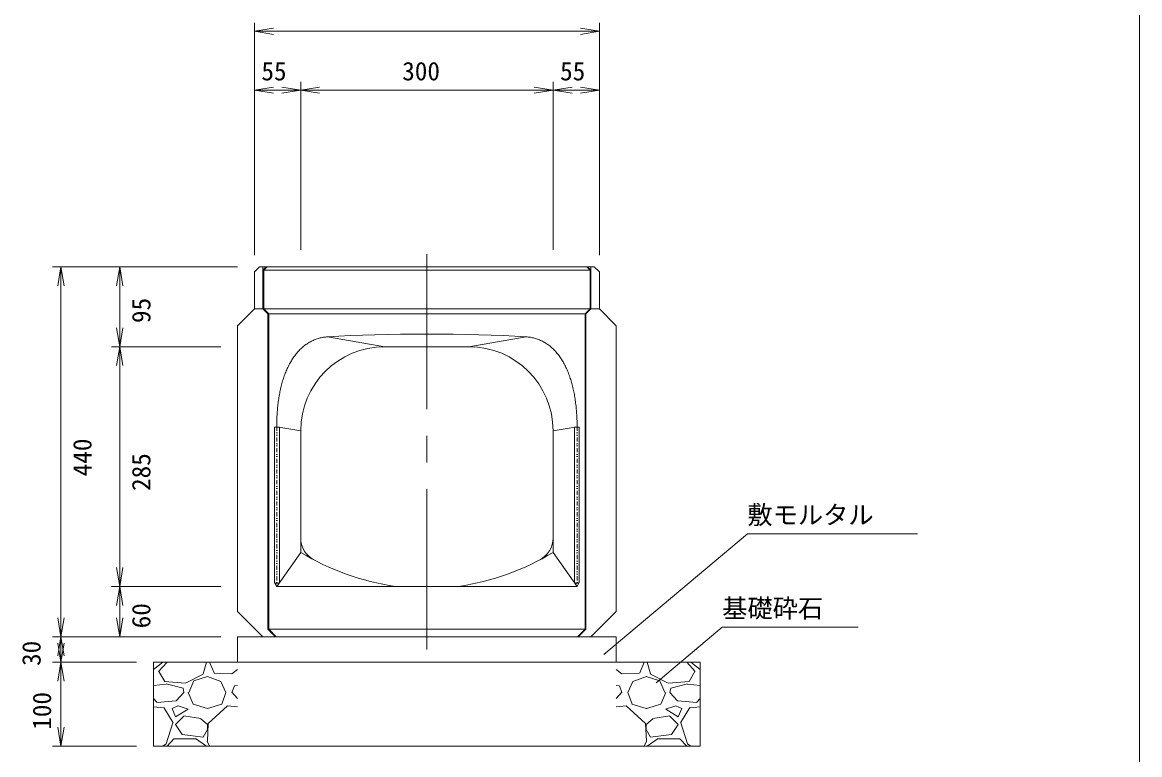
# Model space of a CAD drawing. Units: millimetres, scale not verified. Extents: x -247732 to 40887, y 610 to 29090.
# Drawn here: x 34247 to 40887, y 10493 to 14846 of the extents above; entities that cross this region are included whole.
import ezdxf
from ezdxf.enums import TextEntityAlignment as Align

# ---------------------------------------------------------------- set-up
doc = ezdxf.new("R2010")
doc.units = ezdxf.units.MM
doc.header["$LTSCALE"] = 50
doc.linetypes.add('USER1', pattern=[28.575, 19.05, -3.175, 3.175, -3.175])
doc.linetypes.add('USER2', pattern=[1.27, 0.5, -0.25, 0.01, -0.25, 0.01, -0.25])
for name, color, linetype, lineweight in [('0_2', 7, 'Continuous', 18), ('D-STR-DIM（寸法）', 7, 'Continuous', 18), ('D-STR-HTXT（旗揚げ）', 7, 'Continuous', 18), ('D-STR-STR1（構造物）', 4, 'Continuous', 18), ('D-STR-STRn（構造物）', 7, 'Continuous', 18), ('D-TTL(外枠）', 2, 'Continuous', 18)]:
    doc.layers.add(name, color=color, linetype=linetype, lineweight=lineweight)
doc.layers.add('D-STR-TXT（文字）', color=7, linetype='Continuous')
doc.styles.add('ＭＳ ゴシック', font='')
doc.styles.get('ＭＳ ゴシック').set_extended_font_data('MS Gothic')

msp = doc.modelspace()

# ---------------------------------------------------------------- linework, layer by layer
at = {"layer": '0_2'}
for p, q in [((35626.19, 14793.18), (35738.69, 14811.93)), ((37563.69, 14811.93), (37676.19, 14793.18)), ((35738.69, 14774.43), (35626.19, 14793.18)), ((35626.19, 14793.18), (35641.19, 14793.18)), ((37676.19, 14793.18), (37563.69, 14774.43)), ((37676.19, 14793.18), (37661.19, 14793.18)), ((35626.19, 14443.18), (35738.69, 14461.93)), ((35738.69, 14424.43), (35626.19, 14443.18)), ((35626.19, 14443.18), (35641.19, 14443.18)), ((35788.69, 14461.93), (35901.19, 14443.18)), ((35901.19, 14443.18), (35788.69, 14424.43)), ((35901.19, 14443.18), (35886.19, 14443.18)), ((35901.19, 14443.18), (36013.69, 14461.93)), ((36013.69, 14424.43), (35901.19, 14443.18)), ((35901.19, 14443.18), (35916.19, 14443.18)), ((37288.69, 14461.93), (37401.19, 14443.18)), ((37401.19, 14443.18), (37288.69, 14424.43)), ((37401.19, 14443.18), (37386.19, 14443.18)), ((37401.19, 14443.18), (37513.69, 14461.93)), ((37513.69, 14424.43), (37401.19, 14443.18)), ((37401.19, 14443.18), (37416.19, 14443.18)), ((37563.69, 14461.93), (37676.19, 14443.18)), ((37676.19, 14443.18), (37563.69, 14424.43)), ((37676.19, 14443.18), (37661.19, 14443.18)), ((34457.44, 13280.68), (34476.19, 13393.18)), ((34476.19, 13393.18), (34494.94, 13280.68)), ((34476.19, 13393.18), (34476.19, 13378.18)), ((34807.44, 13280.68), (34826.19, 13393.18)), ((34826.19, 13393.18), (34844.94, 13280.68)), ((34826.19, 13393.18), (34826.19, 13378.18)), ((34826.19, 12918.18), (34807.44, 13030.68)), ((34844.94, 13030.68), (34826.19, 12918.18)), ((34807.44, 12805.68), (34826.19, 12918.18)), ((34826.19, 12918.18), (34826.19, 12933.18)), ((34826.19, 12918.18), (34844.94, 12805.68)), ((34826.19, 12918.18), (34826.19, 12903.18)), ((34826.19, 11493.18), (34807.44, 11605.68)), ((34844.94, 11605.68), (34826.19, 11493.18)), ((34807.44, 11380.68), (34826.19, 11493.18)), ((34826.19, 11493.18), (34826.19, 11508.18)), ((34826.19, 11493.18), (34844.94, 11380.68)), ((34826.19, 11493.18), (34826.19, 11478.18)), ((34476.19, 11193.18), (34457.44, 11305.68)), ((34494.94, 11305.68), (34476.19, 11193.18)), ((34826.19, 11193.18), (34807.44, 11305.68)), ((34844.94, 11305.68), (34826.19, 11193.18)), ((34457.44, 11080.68), (34476.19, 11193.18)), ((34476.19, 11043.18), (34457.44, 11155.68)), ((34476.19, 11193.18), (34476.19, 11208.18)), ((34476.19, 11193.18), (34494.94, 11080.68)), ((34476.19, 11193.18), (34476.19, 11178.18)), ((34494.94, 11155.68), (34476.19, 11043.18)), ((34826.19, 11193.18), (34826.19, 11208.18)), ((34457.44, 10930.68), (34476.19, 11043.18)), ((34476.19, 11043.18), (34476.19, 11058.18)), ((34476.19, 11043.18), (34494.94, 10930.68)), ((34476.19, 11043.18), (34476.19, 11028.18)), ((34476.19, 10543.18), (34457.44, 10655.68)), ((34494.94, 10655.68), (34476.19, 10543.18)), ((34476.19, 10543.18), (34476.19, 10558.18))]:
    msp.add_line(p, q, dxfattribs=at)
at = {"layer": 'D-STR-DIM（寸法）'}
for p, q in [((35626.19, 13463.18), (35626.19, 14843.18)), ((37676.19, 13463.18), (37676.19, 14843.18)), ((37661.19, 14793.18), (35641.19, 14793.18)), ((35626.19, 13463.18), (35626.19, 14493.18)), ((35901.19, 13493.18), (35901.19, 14493.18)), ((35901.19, 13493.18), (35901.19, 14493.18)), ((37401.19, 13493.18), (37401.19, 14493.18)), ((37401.19, 13493.18), (37401.19, 14493.18)), ((37676.19, 13463.18), (37676.19, 14493.18)), ((35641.19, 14443.18), (35886.19, 14443.18)), ((35916.19, 14443.18), (37386.19, 14443.18)), ((37661.19, 14443.18), (37416.19, 14443.18)), ((35526.19, 13393.18), (34426.19, 13393.18)), ((34476.19, 13378.18), (34476.19, 11208.18)), ((35526.19, 13393.18), (34776.19, 13393.18)), ((34826.19, 13378.18), (34826.19, 12933.18)), ((35426.19, 12918.18), (34776.19, 12918.18)), ((35426.19, 12918.18), (34776.19, 12918.18)), ((34826.19, 12903.18), (34826.19, 11508.18)), ((35426.19, 11493.18), (34776.19, 11493.18)), ((35426.19, 11493.18), (34776.19, 11493.18)), ((34826.19, 11478.18), (34826.19, 11208.18)), ((35426.19, 11193.18), (34426.19, 11193.18)), ((35426.19, 11193.18), (34426.19, 11193.18)), ((34476.19, 11178.18), (34476.19, 11058.18)), ((35426.19, 11193.18), (34776.19, 11193.18)), ((34926.19, 11043.18), (34426.19, 11043.18)), ((34926.19, 11043.18), (34426.19, 11043.18)), ((34476.19, 11028.18), (34476.19, 10558.18)), ((34926.19, 10543.18), (34426.19, 10543.18))]:
    msp.add_line(p, q, dxfattribs=at)
at = {"layer": 'D-STR-HTXT（旗揚げ）'}
for p, q in [((37703.44, 11089.26), (38555.98, 11805.56)), ((39567.33, 11805.56), (38555.98, 11805.56)), ((38012.94, 10920.71), (38406.2, 11250.38)), ((39214.63, 11250.38), (38406.2, 11250.38))]:
    msp.add_line(p, q, dxfattribs=at)
at = {"layer": 'D-STR-STR1（構造物）'}
for p, q in [((35656.19, 13393.18), (35626.19, 13363.18)), ((35626.19, 13143.18), (35626.19, 13363.18)), ((37646.19, 13393.18), (35656.19, 13393.18)), ((35676.19, 13393.18), (35676.19, 13143.18)), ((35676.19, 13393.18), (35677.22, 13373.18)), ((35677.22, 13373.18), (35696.22, 13393.18)), ((35677.22, 13373.18), (37625.16, 13373.18)), ((35681.35, 13373.18), (35701.3, 13393.18)), ((35681.35, 13373.18), (35681.35, 13143.18)), ((37621.03, 13373.18), (37601.09, 13393.18)), ((37625.16, 13373.18), (37606.16, 13393.18)), ((37621.03, 13373.18), (37621.03, 13143.18)), ((37626.19, 13393.18), (37625.16, 13373.18)), ((37626.19, 13393.18), (37626.19, 13143.18)), ((37646.19, 13393.18), (37676.19, 13363.18)), ((37676.19, 13143.18), (37676.19, 13363.18)), ((35626.19, 13143.18), (35526.19, 13043.18)), ((35626.19, 13143.18), (37676.19, 13143.18)), ((35676.19, 13143.18), (35706.19, 13113.18)), ((35681.35, 13143.18), (35711.19, 13113.18)), ((35706.19, 13113.18), (37596.19, 13113.18)), ((35706.19, 13113.18), (35706.19, 11238.18)), ((35711.19, 13113.18), (35711.19, 11238.18)), ((37621.03, 13143.18), (37591.19, 13113.18)), ((37591.19, 13113.18), (37591.19, 11238.18)), ((37626.19, 13143.18), (37596.19, 13113.18)), ((37596.19, 13113.18), (37596.19, 11238.18)), ((37676.19, 13143.18), (37776.19, 13043.18)), ((35526.19, 11343.18), (35526.19, 13043.18)), ((37776.19, 11343.18), (37776.19, 13043.18)), ((35964.51, 12950.34), (35958.9, 12947.38)), ((35970.18, 12953.14), (35964.51, 12950.34)), ((35975.91, 12955.8), (35970.18, 12953.14)), ((35981.7, 12958.3), (35975.91, 12955.8)), ((35987.54, 12960.65), (35981.7, 12958.3)), ((35993.44, 12962.85), (35987.54, 12960.65)), ((35999.39, 12964.89), (35993.44, 12962.85)), ((36005.38, 12966.78), (35999.39, 12964.89)), ((36011.43, 12968.52), (36005.38, 12966.78)), ((36017.53, 12970.1), (36011.43, 12968.52)), ((36023.66, 12971.52), (36017.53, 12970.1)), ((36029.85, 12972.79), (36023.66, 12971.52)), ((36036.07, 12973.9), (36029.85, 12972.79)), ((36042.33, 12974.85), (36036.07, 12973.9)), ((36048.63, 12975.65), (36042.33, 12974.85)), ((36054.96, 12976.29), (36048.63, 12975.65)), ((36061.32, 12976.78), (36054.96, 12976.29)), ((36401.19, 12918.18), (36061.32, 12976.78)), ((36901.19, 12918.18), (37241.06, 12976.78)), ((37241.06, 12976.78), (37247.43, 12976.29)), ((37247.43, 12976.29), (37253.76, 12975.65)), ((37253.76, 12975.65), (37260.05, 12974.85)), ((37260.05, 12974.85), (37266.32, 12973.9)), ((37266.32, 12973.9), (37272.54, 12972.79)), ((37272.54, 12972.79), (37278.72, 12971.52)), ((37278.72, 12971.52), (37284.86, 12970.1)), ((37284.86, 12970.1), (37290.95, 12968.52)), ((37290.95, 12968.52), (37297, 12966.78)), ((37297, 12966.78), (37303, 12964.89)), ((37303, 12964.89), (37308.95, 12962.85)), ((37308.95, 12962.85), (37314.84, 12960.65)), ((37314.84, 12960.65), (37320.69, 12958.3)), ((37320.69, 12958.3), (37326.47, 12955.8)), ((37326.47, 12955.8), (37332.2, 12953.14)), ((37332.2, 12953.14), (37337.88, 12950.34)), ((37337.88, 12950.34), (37343.49, 12947.38)), ((35882.92, 12885.88), (35878.46, 12880.69)), ((35887.47, 12890.94), (35882.92, 12885.88)), ((35892.09, 12895.86), (35887.47, 12890.94)), ((35896.79, 12900.66), (35892.09, 12895.86)), ((35901.57, 12905.32), (35896.79, 12900.66)), ((35906.42, 12909.85), (35901.57, 12905.32)), ((35911.35, 12914.24), (35906.42, 12909.85)), ((35916.36, 12918.49), (35911.35, 12914.24)), ((35921.43, 12922.61), (35916.36, 12918.49)), ((35926.58, 12926.58), (35921.43, 12922.61)), ((35931.8, 12930.41), (35926.58, 12926.58)), ((35937.09, 12934.09), (35931.8, 12930.41)), ((35942.44, 12937.64), (35937.09, 12934.09)), ((35947.86, 12941.03), (35942.44, 12937.64)), ((35953.35, 12944.28), (35947.86, 12941.03)), ((35958.9, 12947.38), (35953.35, 12944.28)), ((36901.19, 12918.18), (36401.19, 12918.18)), ((37343.49, 12947.38), (37349.04, 12944.28)), ((37349.04, 12944.28), (37354.52, 12941.03)), ((37354.52, 12941.03), (37359.94, 12937.64)), ((37359.94, 12937.64), (37365.3, 12934.09)), ((37365.3, 12934.09), (37370.58, 12930.41)), ((37370.58, 12930.41), (37375.8, 12926.58)), ((37375.8, 12926.58), (37380.95, 12922.61)), ((37380.95, 12922.61), (37386.03, 12918.49)), ((37386.03, 12918.49), (37391.03, 12914.24)), ((37391.03, 12914.24), (37395.96, 12909.85)), ((37395.96, 12909.85), (37400.81, 12905.32)), ((37400.81, 12905.32), (37405.59, 12900.66)), ((37405.59, 12900.66), (37410.29, 12895.86)), ((37410.29, 12895.86), (37414.92, 12890.94)), ((37414.92, 12890.94), (37419.46, 12885.88)), ((37419.46, 12885.88), (37423.93, 12880.69)), ((35834.78, 12815.62), (35831.31, 12809.03)), ((35838.33, 12822.11), (35834.78, 12815.62)), ((35841.96, 12828.49), (35838.33, 12822.11)), ((35845.68, 12834.76), (35841.96, 12828.49)), ((35849.49, 12840.91), (35845.68, 12834.76)), ((35853.38, 12846.95), (35849.49, 12840.91)), ((35857.35, 12852.88), (35853.38, 12846.95)), ((35861.41, 12858.68), (35857.35, 12852.88)), ((35865.55, 12864.37), (35861.41, 12858.68)), ((35869.77, 12869.93), (35865.55, 12864.37)), ((35874.07, 12875.37), (35869.77, 12869.93)), ((35878.46, 12880.69), (35874.07, 12875.37)), ((37423.93, 12880.69), (37428.31, 12875.37)), ((37428.31, 12875.37), (37432.61, 12869.93)), ((37432.61, 12869.93), (37436.84, 12864.37)), ((37436.84, 12864.37), (37440.98, 12858.68)), ((37440.98, 12858.68), (37445.03, 12852.88)), ((37445.03, 12852.88), (37449, 12846.95)), ((37449, 12846.95), (37452.89, 12840.91)), ((37452.89, 12840.91), (37456.7, 12834.76)), ((37456.7, 12834.76), (37460.42, 12828.49)), ((37460.42, 12828.49), (37464.05, 12822.11)), ((37464.05, 12822.11), (37467.6, 12815.62)), ((37467.6, 12815.62), (37471.07, 12809.03)), ((35806.67, 12752.74), (35803.97, 12745.3)), ((35809.45, 12760.1), (35806.67, 12752.74)), ((35812.32, 12767.37), (35809.45, 12760.1)), ((35815.27, 12774.56), (35812.32, 12767.37)), ((35818.31, 12781.65), (35815.27, 12774.56)), ((35821.43, 12788.64), (35818.31, 12781.65)), ((35824.64, 12795.54), (35821.43, 12788.64)), ((35827.93, 12802.33), (35824.64, 12795.54)), ((35831.31, 12809.03), (35827.93, 12802.33)), ((37471.07, 12809.03), (37474.45, 12802.33)), ((37474.45, 12802.33), (37477.74, 12795.54)), ((37477.74, 12795.54), (37480.95, 12788.64)), ((37480.95, 12788.64), (37484.07, 12781.65)), ((37484.07, 12781.65), (37487.11, 12774.56)), ((37487.11, 12774.56), (37490.06, 12767.37)), ((37490.06, 12767.37), (37492.93, 12760.1)), ((37492.93, 12760.1), (37495.71, 12752.74)), ((37495.71, 12752.74), (37498.41, 12745.3)), ((35785.39, 12682.97), (35783.43, 12674.88)), ((35787.42, 12691.01), (35785.39, 12682.97)), ((35789.54, 12698.98), (35787.42, 12691.01)), ((35791.74, 12706.88), (35789.54, 12698.98)), ((35794.02, 12714.72), (35791.74, 12706.88)), ((35796.38, 12722.48), (35794.02, 12714.72)), ((35798.83, 12730.16), (35796.38, 12722.48)), ((35801.36, 12737.77), (35798.83, 12730.16)), ((35803.97, 12745.3), (35801.36, 12737.77)), ((37498.41, 12745.3), (37501.02, 12737.77)), ((37501.02, 12737.77), (37503.55, 12730.16)), ((37503.55, 12730.16), (37506, 12722.48)), ((37506, 12722.48), (37508.36, 12714.72)), ((37508.36, 12714.72), (37510.64, 12706.88)), ((37510.64, 12706.88), (37512.84, 12698.98)), ((37512.84, 12698.98), (37514.96, 12691.01)), ((37514.96, 12691.01), (37516.99, 12682.97)), ((37516.99, 12682.97), (37518.95, 12674.88)), ((35771.93, 12616.68), (35770.59, 12608.18)), ((35773.34, 12625.13), (35771.93, 12616.68)), ((35774.83, 12633.55), (35773.34, 12625.13)), ((35776.4, 12641.92), (35774.83, 12633.55)), ((35778.04, 12650.24), (35776.4, 12641.92)), ((35779.76, 12658.5), (35778.04, 12650.24)), ((35781.56, 12666.72), (35779.76, 12658.5)), ((35783.43, 12674.88), (35781.56, 12666.72)), ((37518.95, 12674.88), (37520.83, 12666.72)), ((37520.83, 12666.72), (37522.62, 12658.5)), ((37522.62, 12658.5), (37524.34, 12650.24)), ((37524.34, 12650.24), (37525.99, 12641.92)), ((37525.99, 12641.92), (37527.55, 12633.55)), ((37527.55, 12633.55), (37529.04, 12625.13)), ((37529.04, 12625.13), (37530.45, 12616.68)), ((37530.45, 12616.68), (37531.79, 12608.18)), ((35764.08, 12556.5), (35763.25, 12547.8)), ((35764.99, 12565.19), (35764.08, 12556.5)), ((35765.97, 12573.84), (35764.99, 12565.19)), ((35767.01, 12582.47), (35765.97, 12573.84)), ((35768.13, 12591.07), (35767.01, 12582.47)), ((35769.32, 12599.64), (35768.13, 12591.07)), ((35770.59, 12608.18), (35769.32, 12599.64)), ((37531.79, 12608.18), (37533.06, 12599.64)), ((37533.06, 12599.64), (37534.25, 12591.07)), ((37534.25, 12591.07), (37535.37, 12582.47)), ((37535.37, 12582.47), (37536.42, 12573.84)), ((37536.42, 12573.84), (37537.39, 12565.19)), ((37537.39, 12565.19), (37538.3, 12556.5)), ((37538.3, 12556.5), (37539.14, 12547.8)), ((35759.3, 12486.55), (35759.01, 12477.78)), ((35759.67, 12495.32), (35759.3, 12486.55)), ((35760.09, 12504.08), (35759.67, 12495.32)), ((35760.59, 12512.85), (35760.09, 12504.08)), ((35761.15, 12521.6), (35760.59, 12512.85)), ((35761.78, 12530.35), (35761.15, 12521.6)), ((35762.48, 12539.08), (35761.78, 12530.35)), ((35763.25, 12547.8), (35762.48, 12539.08)), ((37539.14, 12547.8), (37539.9, 12539.08)), ((37539.9, 12539.08), (37540.6, 12530.35)), ((37540.6, 12530.35), (37541.23, 12521.6)), ((37541.23, 12521.6), (37541.79, 12512.85)), ((37541.79, 12512.85), (37542.29, 12504.08)), ((37542.29, 12504.08), (37542.72, 12495.32)), ((37542.72, 12495.32), (37543.08, 12486.55)), ((37543.08, 12486.55), (37543.37, 12477.78)), ((35746.55, 12439.87), (35758.48, 12442.79)), ((35746.55, 12439.87), (35746.55, 11517.22)), ((35758.52, 12451.52), (35758.48, 12442.79)), ((35901.19, 12418.18), (35758.48, 12442.79)), ((35758.62, 12460.26), (35758.52, 12451.52)), ((35758.78, 12469.02), (35758.62, 12460.26)), ((35759.01, 12477.78), (35758.78, 12469.02)), ((35774.53, 12440.02), (35774.53, 11515.95)), ((35901.19, 11695.68), (35901.19, 12418.18)), ((37401.19, 12418.18), (37543.9, 12442.79)), ((37401.19, 11695.68), (37401.19, 12418.18)), ((37527.85, 12440.02), (37527.85, 11515.95)), ((37543.37, 12477.78), (37543.6, 12469.02)), ((37543.6, 12469.02), (37543.77, 12460.26)), ((37543.77, 12460.26), (37543.87, 12451.52)), ((37543.87, 12451.52), (37543.9, 12442.79)), ((37555.84, 12439.87), (37543.9, 12442.79)), ((37555.84, 12439.87), (37555.84, 11517.22)), ((35758.48, 11493.18), (35901.19, 11695.68)), ((37543.9, 11493.18), (37401.19, 11695.68)), ((35746.55, 11517.22), (35758.48, 11493.18)), ((35758.48, 11493.18), (37543.9, 11493.18)), ((37555.84, 11517.22), (37543.9, 11493.18)), ((35676.19, 11193.18), (35526.19, 11343.18)), ((37626.19, 11193.18), (37776.19, 11343.18)), ((35706.19, 11238.18), (35751.19, 11193.18)), ((37596.19, 11238.18), (35706.19, 11238.18)), ((35711.19, 11238.18), (35755.95, 11193.18)), ((37591.19, 11238.18), (37546.43, 11193.18)), ((37596.19, 11238.18), (37551.19, 11193.18)), ((37626.19, 11193.18), (35676.19, 11193.18))]:
    msp.add_line(p, q, dxfattribs=at)
at = {"layer": 'D-STR-STR1（構造物）', "linetype": 'USER2'}
for p, q in [((35758.48, 12442.79), (35758.48, 11493.18)), ((37543.9, 12442.79), (37543.9, 11493.18))]:
    msp.add_line(p, q, dxfattribs=at)
at = {"layer": 'D-STR-STR1（構造物）'}
for centre, radius, start, end in [((36401.19, 12418.18), 500, 90, 180), ((36901.19, 12418.18), 500, 0, 90), ((36051.19, 11783.02), 150, 180, 242.2232), ((37251.19, 11783.02), 150, 297.7768, 0), ((36680.33, 12977.46), 1500, 238.70627, 261.69598), ((36622.05, 12977.46), 1500, 278.30402, 301.29373)]:
    msp.add_arc(centre, radius, start, end, dxfattribs=at)
for centre, major_axis, ratio, start_param, end_param in [((36651.19, 12918.18), (945, 0), 0.079365, 0.8966887, 2.244904), ((35760.91, 12439.52), (15, 0), 0.079365, 0.4314224, 2.848298), ((37541.48, 12439.52), (-15, 0), 0.079365, 3.4348873, 5.8517629), ((35760.91, 11520.05), (15, 0), 0.653226, 3.4348873, 5.8517629), ((37541.48, 11520.05), (-15, 0), 0.653226, 0.4314224, 2.848298)]:
    msp.add_ellipse(centre, major_axis=major_axis, ratio=ratio, start_param=start_param, end_param=end_param, dxfattribs=at)
at = {"layer": 'D-STR-STRn（構造物）', "linetype": 'USER1'}
msp.add_line((36651.19, 11118.18), (36651.19, 13468.18), dxfattribs=at)
at = {"layer": 'D-STR-STRn（構造物）'}
for p, q in [((35526.19, 11193.18), (35526.19, 11043.18)), ((35526.19, 11193.18), (37776.19, 11193.18)), ((37776.19, 11193.18), (37776.19, 11043.18)), ((38276.19, 11043.18), (35026.19, 11043.18)), ((35026.19, 11043.18), (35026.19, 10543.18)), ((35026.19, 10999.68), (35082.48, 11043.18)), ((35057.06, 10987.97), (35106.75, 11043.18)), ((35342.23, 11042.92), (35322.23, 10972.92)), ((35359.26, 11043.18), (35386.24, 10979.12)), ((37943.12, 11043.18), (37916.15, 10979.12)), ((37960.16, 11042.92), (37980.16, 10972.92)), ((38245.32, 10987.97), (38195.63, 11043.18)), ((38276.19, 10999.68), (38219.9, 11043.18)), ((38276.19, 11043.18), (38276.19, 10543.18)), ((35093.04, 10927.7), (35058.04, 10987.7)), ((35322.3, 10972.6), (35217.3, 10917.6)), ((35267.11, 10932.94), (35347.11, 10957.94)), ((35346.88, 10957.93), (35426.88, 10927.93)), ((35386.76, 10977.7), (35491.76, 10972.7)), ((35492.09, 10973.32), (35526.19, 10999.68)), ((37810.3, 10973.32), (37776.19, 10999.68)), ((37915.62, 10977.7), (37810.62, 10972.7)), ((37955.5, 10957.93), (37875.5, 10927.93)), ((38035.27, 10932.94), (37955.27, 10957.94)), ((37980.08, 10972.6), (38085.08, 10917.6)), ((38209.34, 10927.7), (38244.34, 10987.7)), ((35102.5, 10912.38), (35026.19, 10904.35)), ((35216.74, 10918.99), (35091.74, 10928.99)), ((35201.88, 10888.24), (35101.88, 10913.24)), ((35236.94, 10862.93), (35266.94, 10932.93)), ((35427.13, 10927.81), (35457.13, 10862.81)), ((35491.96, 10863.08), (35506.96, 10903.08)), ((35526.19, 10904.35), (35507.5, 10902.38)), ((37776.19, 10904.35), (37794.89, 10902.38)), ((37810.42, 10863.08), (37795.42, 10903.08)), ((37875.25, 10927.81), (37845.25, 10862.81)), ((38065.44, 10862.93), (38035.44, 10932.93)), ((38085.64, 10918.99), (38210.64, 10928.99)), ((38100.5, 10888.24), (38200.5, 10913.24)), ((38199.88, 10912.38), (38276.19, 10904.35)), ((35046.9, 10804.58), (35026.19, 10827.18)), ((35207.06, 10862.97), (35162.06, 10812.97)), ((35207.11, 10862.64), (35202.11, 10887.64)), ((35231.62, 10863.1), (35261.62, 10793.1)), ((35431.9, 10793.18), (35456.9, 10863.18)), ((35526.19, 10827.18), (35491.9, 10864.59)), ((37776.19, 10827.18), (37810.48, 10864.59)), ((37870.48, 10793.18), (37845.48, 10863.18)), ((38070.76, 10863.1), (38040.76, 10793.1)), ((38095.27, 10862.64), (38100.27, 10887.64)), ((38095.32, 10862.97), (38140.32, 10812.97)), ((38255.48, 10804.58), (38276.19, 10827.18)), ((35087.2, 10772.45), (35026.19, 10777.53)), ((35161.71, 10813.26), (35046.71, 10803.26)), ((35143.16, 10683.25), (35088.16, 10773.25)), ((35136.87, 10767.97), (35156.87, 10717.97)), ((35172, 10782.77), (35137, 10767.77)), ((35156.89, 10718.08), (35231.89, 10763.08)), ((35232.22, 10763.05), (35172.22, 10783.05)), ((35261.67, 10792.59), (35346.67, 10767.59)), ((35347.33, 10767.66), (35432.33, 10792.65)), ((35467.18, 10782.92), (35352.18, 10677.92)), ((35526.19, 10777.53), (35467.2, 10782.45)), ((37776.19, 10777.53), (37835.18, 10782.45)), ((37835.21, 10782.92), (37950.21, 10677.92)), ((37955.05, 10767.66), (37870.05, 10792.65)), ((38040.71, 10792.59), (37955.71, 10767.59)), ((38070.16, 10763.05), (38130.16, 10783.05)), ((38145.5, 10718.08), (38070.5, 10763.08)), ((38130.38, 10782.77), (38165.38, 10767.77)), ((38140.67, 10813.26), (38255.67, 10803.26)), ((38165.51, 10767.97), (38145.51, 10717.97)), ((38159.22, 10683.25), (38214.22, 10773.25)), ((38215.18, 10772.45), (38276.19, 10777.53)), ((35207.04, 10722.95), (35157.04, 10672.95)), ((35307.64, 10708.23), (35207.64, 10723.23)), ((35348.11, 10671.92), (35308.11, 10706.92)), ((37954.27, 10671.92), (37994.27, 10706.92)), ((37994.75, 10708.23), (38094.75, 10723.23)), ((38095.34, 10722.95), (38145.34, 10672.95)), ((35102.11, 10557.8), (35142.11, 10682.8)), ((35156.9, 10673.13), (35196.9, 10613.13)), ((35322.2, 10598.03), (35347.2, 10643.03)), ((35351.83, 10678.21), (35346.83, 10573.21)), ((35347.07, 10642.98), (35347.07, 10672.98)), ((37950.55, 10678.21), (37955.55, 10573.21)), ((37980.18, 10598.03), (37955.18, 10643.03)), ((37955.31, 10642.98), (37955.31, 10672.98)), ((38145.49, 10673.13), (38105.49, 10613.13)), ((38200.27, 10557.8), (38160.27, 10682.8)), ((35082.49, 10543.18), (35102.09, 10558.32)), ((35106.75, 10543.18), (35147.06, 10587.97)), ((35147.07, 10587.98), (35277.07, 10587.98)), ((35197.21, 10612.74), (35322.21, 10597.74)), ((35276.9, 10589.11), (35341.9, 10544.11)), ((35346.24, 10574.12), (35359.27, 10543.18)), ((37956.14, 10574.12), (37943.12, 10543.18)), ((38025.48, 10589.11), (37960.48, 10544.11)), ((38105.17, 10612.74), (37980.17, 10597.74)), ((38155.31, 10587.98), (38025.31, 10587.98)), ((38195.64, 10543.18), (38155.32, 10587.97)), ((38219.89, 10543.18), (38200.3, 10558.32)), ((35026.19, 10543.18), (38276.19, 10543.18))]:
    msp.add_line(p, q, dxfattribs=at)
at = {"layer": 'D-TTL(外枠）'}
msp.add_line((40887.16, 610.19), (40887.16, 29090.19), dxfattribs=at)

# ---------------------------------------------------------------- texts
at = {"layer": 'D-STR-DIM（寸法）', "style": 'ＭＳ ゴシック'}
for s, p in [('300', (36504.62, 14468.18)), ('55', (35667.75, 14468.18)), ('55', (37442.75, 14468.18))]:
    msp.add_text(s, height=110, dxfattribs=at).set_placement(p, align=Align.BOTTOM_LEFT)
for s, p in [('95', (35041.19, 13058.98)), ('440', (34691.19, 12147.75)), ('285', (35041.19, 12060.63)), ('60', (35041.19, 11244.2)), ('30', (34388.69, 11020.34)), ('100', (34451.19, 10641.28))]:
    msp.add_text(s, height=110, rotation=90, dxfattribs=at).set_placement(p, align=Align.BOTTOM_LEFT)
at = {"layer": 'D-STR-TXT（文字）', "style": 'ＭＳ ゴシック'}
for s, p in [('敷モルタル', (38555.98, 11830.56)), ('基礎砕石', (38406.2, 11275.38))]:
    msp.add_text(s, height=110, dxfattribs=at).set_placement(p, align=Align.BOTTOM_LEFT)

doc.saveas('drawing.dxf')
